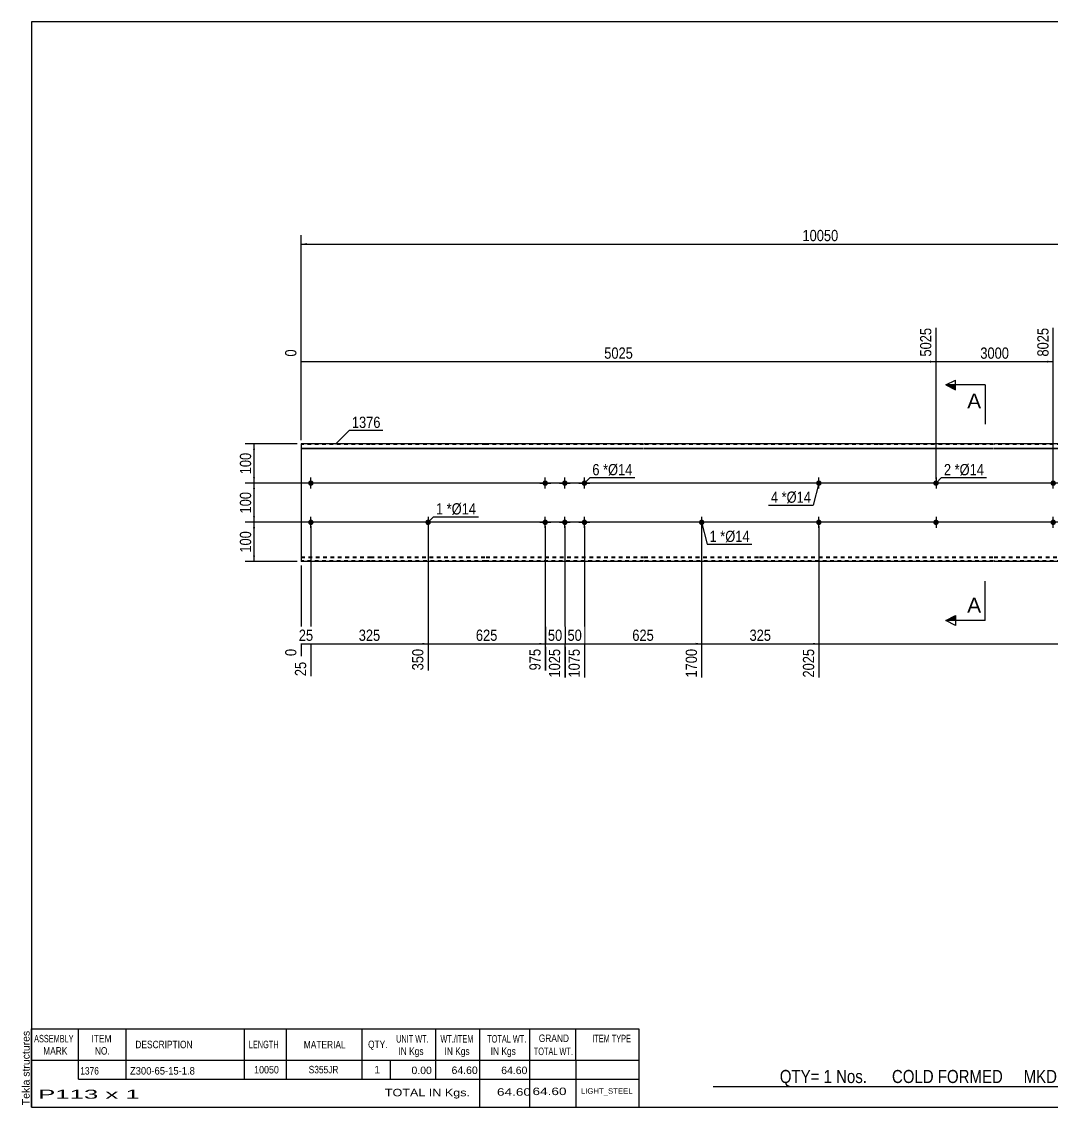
# Model space of a CAD drawing. Header units: millimetres. Extents: x -71 to 331, y -154 to 123.
# Drawn here: x -71.3 to 191.4, y -154.3 to 122.8 of the extents above; entities that cross this region are included whole.
import ezdxf

# ---------------------------------------------------------------- set-up
doc = ezdxf.new("R2010")
doc.units = ezdxf.units.MM
doc.linetypes.add('DXK_LINE_DOT1', pattern=[1.8814, 0.9407, -0.9407])
doc.styles.add('Arial', font='ARIAL.TTF', dxfattribs={"height": 0.2})
doc.styles.add('Arial Narrow', font='ARIALN.TTF', dxfattribs={"height": 0.2})

# ---------------------------------------------------------------- blocks, each defined once
blk = doc.blocks.new('Unknown-629084872-1732')
at = {"color": 5, "linetype": 'Continuous'}
for p, q in [((331.25, 122.75), (-68.75, 122.75)), ((-68.75, 122.75), (-68.75, -154.25)), ((331.25, -154.25), (331.25, 122.75)), ((-68.75, -154.25), (331.25, -154.25))]:
    blk.add_line(p, q, dxfattribs=at)
at = {"color": 174, "linetype": 'Continuous', "style": 'Arial'}
blk.add_text('Tekla structures', height=1.9102, rotation=90, dxfattribs=at).set_placement((-69.25, -153.75))
blk = doc.blocks.new('Bolt-629084872-1223 - 1203')
at = {"linetype": 'Continuous'}
for points in [[(191.18, -5, -1), (192.58, -5, -1)], [(261.77, -5, -1), (263.17, -5, -1)]]:
    blk.add_hatch(color=3, dxfattribs=at).paths.add_polyline_path(points)
at = {"color": 3, "linetype": 'Continuous'}
for p, q in [((193.28, -5), (190.48, -5)), ((191.88, -6.4), (191.88, -3.6)), ((263.87, -5), (261.07, -5)), ((262.47, -6.4), (262.47, -3.6))]:
    blk.add_line(p, q, dxfattribs=at)
blk = doc.blocks.new('Part-629084872-1218 - 1203')
at = {"color": 2, "linetype": 'Continuous'}
for p, q in [((0, 15), (0, -15)), ((17.6, 15), (0, 15)), ((0, 13.94), (17.6, 13.94)), ((47.1, 15), (17.7, 15)), ((17.7, 13.94), (47.1, 13.94)), ((87.39, 15), (47.2, 15)), ((47.2, 13.94), (87.39, 13.94)), ((116.89, 15), (87.49, 15)), ((87.49, 13.94), (116.89, 13.94)), ((147.18, 15), (116.99, 15)), ((116.99, 13.94), (147.18, 13.94)), ((176.68, 15), (147.28, 15)), ((147.28, 13.94), (176.68, 13.94)), ((206.98, 15), (176.78, 15)), ((176.78, 13.94), (206.98, 13.94)), ((247.27, 15), (207.08, 15)), ((207.08, 13.94), (247.27, 13.94)), ((264.97, 15), (247.37, 15)), ((247.37, 13.94), (264.97, 13.94)), ((264.97, 13.94), (264.97, 15)), ((264.97, -15), (264.97, 13.94)), ((0, 13.81), (17.6, 13.81)), ((17.7, 13.81), (47.1, 13.81)), ((47.2, 13.81), (87.39, 13.81)), ((87.49, 13.81), (116.89, 13.81)), ((116.99, 13.81), (147.18, 13.81)), ((147.28, 13.81), (176.68, 13.81)), ((176.78, 13.81), (206.98, 13.81)), ((207.08, 13.81), (247.27, 13.81)), ((247.37, 13.81), (264.97, 13.81)), ((17.6, -15), (0, -15)), ((47.1, -15), (17.7, -15)), ((87.39, -15), (47.2, -15)), ((116.89, -15), (87.49, -15)), ((147.18, -15), (116.99, -15)), ((176.68, -15), (147.28, -15)), ((206.98, -15), (176.78, -15)), ((247.27, -15), (207.08, -15)), ((264.97, -15), (247.37, -15))]:
    blk.add_line(p, q, dxfattribs=at)
at = {"color": 7, "linetype": 'DXK_LINE_DOT1'}
for p, q in [((17.6, 14.82), (0, 14.82)), ((47.1, 14.82), (17.7, 14.82)), ((87.39, 14.82), (47.2, 14.82)), ((116.89, 14.82), (87.49, 14.82)), ((147.18, 14.82), (116.99, 14.82)), ((176.68, 14.82), (147.28, 14.82)), ((206.98, 14.82), (176.78, 14.82)), ((247.27, 14.82), (207.08, 14.82)), ((264.97, 14.82), (247.37, 14.82)), ((0, -13.81), (17.6, -13.81)), ((17.7, -13.81), (47.1, -13.81)), ((47.2, -13.81), (87.39, -13.81)), ((87.49, -13.81), (116.89, -13.81)), ((116.99, -13.81), (147.18, -13.81)), ((147.28, -13.81), (176.68, -13.81)), ((176.78, -13.81), (206.98, -13.81)), ((207.08, -13.81), (247.27, -13.81)), ((247.37, -13.81), (264.97, -13.81)), ((0, -13.94), (17.6, -13.94)), ((17.6, -14.82), (0, -14.82)), ((17.7, -13.94), (47.1, -13.94)), ((47.1, -14.82), (17.7, -14.82)), ((47.2, -13.94), (87.39, -13.94)), ((87.39, -14.82), (47.2, -14.82)), ((87.49, -13.94), (116.89, -13.94)), ((116.89, -14.82), (87.49, -14.82)), ((116.99, -13.94), (147.18, -13.94)), ((147.18, -14.82), (116.99, -14.82)), ((147.28, -13.94), (176.68, -13.94)), ((176.68, -14.82), (147.28, -14.82)), ((176.78, -13.94), (206.98, -13.94)), ((206.98, -14.82), (176.78, -14.82)), ((207.08, -13.94), (247.27, -13.94)), ((247.27, -14.82), (207.08, -14.82)), ((247.37, -13.94), (264.97, -13.94)), ((264.97, -14.82), (247.37, -14.82))]:
    blk.add_line(p, q, dxfattribs=at)
blk = doc.blocks.new('Bolt-629084872-1219 - 1203')
at = {"linetype": 'Continuous'}
for points in [[(61.59, 5, -1), (62.99, 5, -1)], [(66.59, 5, -1), (67.99, 5, -1)], [(71.59, 5, -1), (72.99, 5, -1)], [(61.59, -5, -1), (62.99, -5, -1)], [(66.59, -5, -1), (67.99, -5, -1)], [(71.59, -5, -1), (72.99, -5, -1)]]:
    blk.add_hatch(color=3, dxfattribs=at).paths.add_polyline_path(points)
at = {"color": 3, "linetype": 'Continuous'}
for p, q in [((62.29, 3.6), (62.29, 6.4)), ((67.29, 3.6), (67.29, 6.4)), ((72.29, 3.6), (72.29, 6.4)), ((60.89, 5), (63.69, 5)), ((65.89, 5), (68.69, 5)), ((70.89, 5), (73.69, 5)), ((60.89, -5), (63.69, -5)), ((62.29, -6.4), (62.29, -3.6)), ((65.89, -5), (68.69, -5)), ((67.29, -6.4), (67.29, -3.6)), ((70.89, -5), (73.69, -5)), ((72.29, -6.4), (72.29, -3.6))]:
    blk.add_line(p, q, dxfattribs=at)
blk = doc.blocks.new('Bolt-629084872-1220 - 1203')
at = {"linetype": 'Continuous'}
for points in [[(1.8, -5, -1), (3.2, -5, -1)], [(131.39, -5, -1), (132.79, -5, -1)]]:
    blk.add_hatch(color=3, dxfattribs=at).paths.add_polyline_path(points)
at = {"color": 3, "linetype": 'Continuous'}
for p, q in [((3.9, -5), (1.1, -5)), ((2.5, -6.4), (2.5, -3.6)), ((133.49, -5), (130.69, -5)), ((132.09, -6.4), (132.09, -3.6))]:
    blk.add_line(p, q, dxfattribs=at)
blk = doc.blocks.new('Bolt-629084872-1221 - 1203')
at = {"linetype": 'Continuous'}
for points in [[(1.8, 5, -1), (3.2, 5, -1)], [(131.39, 5, -1), (132.79, 5, -1)]]:
    blk.add_hatch(color=3, dxfattribs=at).paths.add_polyline_path(points)
at = {"color": 3, "linetype": 'Continuous'}
for p, q in [((2.5, 3.6), (2.5, 6.4)), ((132.09, 3.6), (132.09, 6.4)), ((3.9, 5), (1.1, 5)), ((133.49, 5), (130.69, 5))]:
    blk.add_line(p, q, dxfattribs=at)
blk = doc.blocks.new('Bolt-629084872-1224 - 1203')
at = {"linetype": 'Continuous'}
for points in [[(191.18, 5, -1), (192.58, 5, -1)], [(261.77, 5, -1), (263.17, 5, -1)]]:
    blk.add_hatch(color=3, dxfattribs=at).paths.add_polyline_path(points)
at = {"color": 3, "linetype": 'Continuous'}
for p, q in [((191.88, 3.6), (191.88, 6.4)), ((262.47, 3.6), (262.47, 6.4)), ((193.28, 5), (190.48, 5)), ((263.87, 5), (261.07, 5))]:
    blk.add_line(p, q, dxfattribs=at)
blk = doc.blocks.new('Bolt-629084872-1225 - 1203')
at = {"linetype": 'Continuous'}
for points in [[(162.68, 5, -1), (161.28, 5, -1)], [(162.68, -5, -1), (161.28, -5, -1)]]:
    blk.add_hatch(color=3, dxfattribs=at).paths.add_polyline_path(points)
at = {"color": 3, "linetype": 'Continuous'}
for p, q in [((161.98, 6.4), (161.98, 3.6)), ((163.38, 5), (160.58, 5)), ((163.38, -5), (160.58, -5)), ((161.98, -3.6), (161.98, -6.4))]:
    blk.add_line(p, q, dxfattribs=at)
blk = doc.blocks.new('Bolt-629084872-1226 - 1203')
at = {"linetype": 'Continuous'}
blk.add_hatch(color=3, dxfattribs=at).paths.add_polyline_path([(33.1, -5, -1), (31.7, -5, -1)])
at = {"color": 3, "linetype": 'Continuous'}
for p, q in [((33.8, -5), (31, -5)), ((32.4, -3.6), (32.4, -6.4))]:
    blk.add_line(p, q, dxfattribs=at)
blk = doc.blocks.new('Bolt-629084872-1227 - 1203')
at = {"linetype": 'Continuous'}
blk.add_hatch(color=3, dxfattribs=at).paths.add_polyline_path([(102.89, -5, -1), (101.49, -5, -1)])
at = {"color": 3, "linetype": 'Continuous'}
for p, q in [((103.59, -5), (100.79, -5)), ((102.19, -3.6), (102.19, -6.4))]:
    blk.add_line(p, q, dxfattribs=at)
blk = doc.blocks.new('StraightDimension-629084872-1325 - 1203')
at = {"linetype": 'Continuous'}
for points in [[(-12.25, 13.5), (-12, 15), (-11.75, 13.5)], [(-11.75, 6.5), (-12, 5), (-12.25, 6.5)]]:
    blk.add_hatch(color=7, dxfattribs=at).paths.add_polyline_path(points)
at = {"color": 7, "linetype": 'Continuous'}
for p, q in [((-1, 15), (-14.25, 15)), ((-12, 5), (-12, 15)), ((190.88, 5), (-14.25, 5))]:
    blk.add_line(p, q, dxfattribs=at)
at = {"color": 0}
blk.add_wipeout([(-12.15, 13.34), (-16.35, 13.34), (-16.35, 6.66), (-12.15, 6.66)], dxfattribs=at)
at = {"color": 3, "style": 'Arial Narrow'}
blk.add_text('100', height=2.863, rotation=90.0002, dxfattribs=at).set_placement((-12.75, 7.26))
blk = doc.blocks.new('StraightDimension-629084872-1299 - 1203')
at = {"linetype": 'Continuous'}
blk.add_hatch(color=7, dxfattribs=at).paths.add_polyline_path([(160.48, 36.25), (161.98, 36), (160.48, 35.75)])
at = {"color": 7, "linetype": 'Continuous'}
for p, q in [((161.98, 6), (161.98, 44.61)), ((0, 16), (0, 39.13)), ((0, 36), (161.98, 36))]:
    blk.add_line(p, q, dxfattribs=at)
at = {"color": 0, "linetype": 'Continuous'}
for points in [[(161.38, 45.21), (157.18, 45.21), (157.18, 36.7), (161.38, 36.7)], [(-0.6, 39.73), (-4.8, 39.73), (-4.8, 36.7), (-0.6, 36.7)]]:
    blk.add_wipeout(points, dxfattribs=at)
at = {"color": 0}
blk.add_wipeout([(85.25, 36.15), (85.25, 40.35), (76.74, 40.35), (76.74, 36.15)], dxfattribs=at)
at = {"color": 3, "linetype": 'Continuous', "style": 'Arial Narrow'}
for s, height, p in [('5025', 2.863, (160.78, 37.3)), ('0', 2.86, (-1.2, 37.3))]:
    blk.add_text(s, height=height, rotation=90.0002, dxfattribs=at).set_placement(p)
at = {"color": 3, "style": 'Arial Narrow'}
blk.add_text('5025', height=2.863, dxfattribs=at).set_placement((77.34, 36.75))
blk = doc.blocks.new('StraightDimension-629084872-1256 - 1203')
at = {"linetype": 'Continuous'}
blk.add_hatch(color=7, dxfattribs=at).paths.add_polyline_path([(263.47, -35.75), (264.97, -36), (263.47, -36.25)])
at = {"color": 7, "linetype": 'Continuous'}
for p, q in [((132.09, -6), (132.09, -44.61)), ((264.97, -16), (264.97, -46.44)), ((132.09, -36), (264.97, -36))]:
    blk.add_line(p, q, dxfattribs=at)
at = {"color": 0}
blk.add_wipeout([(202.79, -35.85), (202.79, -31.65), (194.27, -31.65), (194.27, -35.85)], dxfattribs=at)
at = {"color": 0, "linetype": 'Continuous'}
blk.add_wipeout([(264.37, -36.7), (260.17, -36.7), (260.17, -47.04), (264.37, -47.04)], dxfattribs=at)
at = {"color": 3, "style": 'Arial Narrow'}
blk.add_text('8025', height=2.863, dxfattribs=at).set_placement((194.87, -35.25))
at = {"color": 3, "linetype": 'Continuous', "style": 'Arial Narrow'}
blk.add_text('10050', height=2.863, rotation=90.0002, dxfattribs=at).set_placement((263.77, -46.44))
blk = doc.blocks.new('StraightDimension-629084872-1257 - 1203')
at = {"linetype": 'Continuous'}
blk.add_hatch(color=7, dxfattribs=at).paths.add_polyline_path([(130.59, -35.75), (132.09, -36), (130.59, -36.25)])
at = {"color": 7, "linetype": 'Continuous'}
for p, q in [((102.19, -6), (102.19, -44.61)), ((132.09, -6), (132.09, -44.61)), ((102.19, -36), (132.09, -36))]:
    blk.add_line(p, q, dxfattribs=at)
at = {"color": 0}
blk.add_wipeout([(120.48, -35.85), (120.48, -31.65), (113.8, -31.65), (113.8, -35.85)], dxfattribs=at)
at = {"color": 0, "linetype": 'Continuous'}
blk.add_wipeout([(131.49, -36.7), (127.29, -36.7), (127.29, -45.21), (131.49, -45.21)], dxfattribs=at)
at = {"color": 3, "style": 'Arial Narrow'}
blk.add_text('325', height=2.863, dxfattribs=at).set_placement((114.4, -35.25))
at = {"color": 3, "linetype": 'Continuous', "style": 'Arial Narrow'}
blk.add_text('2025', height=2.863, rotation=90.0002, dxfattribs=at).set_placement((130.89, -44.61))
blk = doc.blocks.new('StraightDimension-629084872-1258 - 1203')
at = {"linetype": 'Continuous'}
blk.add_hatch(color=7, dxfattribs=at).paths.add_polyline_path([(100.69, -35.75), (102.19, -36), (100.69, -36.25)])
at = {"color": 7, "linetype": 'Continuous'}
for p, q in [((72.29, -6), (72.29, -44.61)), ((102.19, -6), (102.19, -44.61)), ((72.29, -36), (102.19, -36))]:
    blk.add_line(p, q, dxfattribs=at)
at = {"color": 0}
blk.add_wipeout([(90.58, -35.85), (90.58, -31.65), (83.9, -31.65), (83.9, -35.85)], dxfattribs=at)
at = {"color": 0, "linetype": 'Continuous'}
blk.add_wipeout([(101.59, -36.7), (97.39, -36.7), (97.39, -45.21), (101.59, -45.21)], dxfattribs=at)
at = {"color": 3, "style": 'Arial Narrow'}
blk.add_text('625', height=2.863, dxfattribs=at).set_placement((84.5, -35.25))
at = {"color": 3, "linetype": 'Continuous', "style": 'Arial Narrow'}
blk.add_text('1700', height=2.863, rotation=90.0002, dxfattribs=at).set_placement((100.99, -44.61))
blk = doc.blocks.new('StraightDimension-629084872-1259 - 1203')
at = {"linetype": 'Continuous'}
blk.add_hatch(color=7, dxfattribs=at).paths.add_polyline_path([(70.79, -35.75), (72.29, -36), (70.79, -36.25)])
at = {"color": 7, "linetype": 'Continuous'}
for p, q in [((67.29, -6), (67.29, -44.61)), ((72.29, -6), (72.29, -44.61)), ((67.29, -36), (72.29, -36))]:
    blk.add_line(p, q, dxfattribs=at)
at = {"color": 0}
blk.add_wipeout([(72.22, -35.85), (72.22, -31.65), (67.37, -31.65), (67.37, -35.85)], dxfattribs=at)
at = {"color": 3, "style": 'Arial Narrow'}
blk.add_text('50', height=2.863, dxfattribs=at).set_placement((67.97, -35.25))
at = {"color": 0, "linetype": 'Continuous'}
blk.add_wipeout([(71.69, -36.7), (67.49, -36.7), (67.49, -45.21), (71.69, -45.21)], dxfattribs=at)
at = {"color": 3, "linetype": 'Continuous', "style": 'Arial Narrow'}
blk.add_text('1075', height=2.863, rotation=90.0002, dxfattribs=at).set_placement((71.09, -44.61))
blk = doc.blocks.new('StraightDimension-629084872-1260 - 1203')
at = {"linetype": 'Continuous'}
blk.add_hatch(color=7, dxfattribs=at).paths.add_polyline_path([(65.79, -35.75), (67.29, -36), (65.79, -36.25)])
at = {"color": 7, "linetype": 'Continuous'}
for p, q in [((62.29, -6), (62.29, -42.78)), ((67.29, -6), (67.29, -44.61)), ((62.29, -36), (67.29, -36))]:
    blk.add_line(p, q, dxfattribs=at)
at = {"color": 0}
blk.add_wipeout([(67.22, -35.85), (67.22, -31.65), (62.37, -31.65), (62.37, -35.85)], dxfattribs=at)
at = {"color": 3, "style": 'Arial Narrow'}
blk.add_text('50', height=2.863, dxfattribs=at).set_placement((62.97, -35.25))
at = {"color": 0, "linetype": 'Continuous'}
blk.add_wipeout([(66.69, -36.7), (62.49, -36.7), (62.49, -45.21), (66.69, -45.21)], dxfattribs=at)
at = {"color": 3, "linetype": 'Continuous', "style": 'Arial Narrow'}
blk.add_text('1025', height=2.863, rotation=90.0002, dxfattribs=at).set_placement((66.09, -44.61))
blk = doc.blocks.new('StraightDimension-629084872-1261 - 1203')
at = {"linetype": 'Continuous'}
blk.add_hatch(color=7, dxfattribs=at).paths.add_polyline_path([(60.79, -35.75), (62.29, -36), (60.79, -36.25)])
at = {"color": 7, "linetype": 'Continuous'}
for p, q in [((32.4, -6), (32.4, -42.78)), ((62.29, -6), (62.29, -42.78)), ((32.4, -36), (62.29, -36))]:
    blk.add_line(p, q, dxfattribs=at)
at = {"color": 0}
blk.add_wipeout([(50.69, -35.85), (50.69, -31.65), (44, -31.65), (44, -35.85)], dxfattribs=at)
at = {"color": 0, "linetype": 'Continuous'}
blk.add_wipeout([(61.69, -36.7), (57.49, -36.7), (57.49, -43.38), (61.69, -43.38)], dxfattribs=at)
at = {"color": 3, "style": 'Arial Narrow'}
blk.add_text('625', height=2.863, dxfattribs=at).set_placement((44.6, -35.25))
at = {"color": 3, "linetype": 'Continuous', "style": 'Arial Narrow'}
blk.add_text('975', height=2.863, rotation=90.0002, dxfattribs=at).set_placement((61.09, -42.78))
blk = doc.blocks.new('StraightDimension-629084872-1262 - 1203')
at = {"linetype": 'Continuous'}
blk.add_hatch(color=7, dxfattribs=at).paths.add_polyline_path([(30.9, -35.75), (32.4, -36), (30.9, -36.25)])
at = {"color": 7, "linetype": 'Continuous'}
for p, q in [((2.5, -6), (2.5, -44.26)), ((32.4, -6), (32.4, -42.78)), ((2.5, -36), (32.4, -36))]:
    blk.add_line(p, q, dxfattribs=at)
at = {"color": 0}
blk.add_wipeout([(20.79, -35.85), (20.79, -31.65), (14.11, -31.65), (14.11, -35.85)], dxfattribs=at)
at = {"color": 0, "linetype": 'Continuous'}
blk.add_wipeout([(31.8, -36.7), (27.6, -36.7), (27.6, -43.38), (31.8, -43.38)], dxfattribs=at)
at = {"color": 3, "style": 'Arial Narrow'}
blk.add_text('325', height=2.863, dxfattribs=at).set_placement((14.71, -35.25))
at = {"color": 3, "linetype": 'Continuous', "style": 'Arial Narrow'}
blk.add_text('350', height=2.863, rotation=90.0002, dxfattribs=at).set_placement((31.2, -42.78))
blk = doc.blocks.new('StraightDimension-629084872-1263 - 1203')
at = {"linetype": 'Continuous'}
blk.add_hatch(color=7, dxfattribs=at).paths.add_polyline_path([(1, -35.75), (2.5, -36), (1, -36.25)])
at = {"color": 7, "linetype": 'Continuous'}
for p, q in [((2.5, -6), (2.5, -44.26)), ((0, -16), (0, -39.13)), ((0, -36), (2.5, -36))]:
    blk.add_line(p, q, dxfattribs=at)
at = {"color": 0}
blk.add_wipeout([(3.68, -35.85), (3.68, -31.65), (-1.18, -31.65), (-1.18, -35.85)], dxfattribs=at)
at = {"color": 0, "linetype": 'Continuous'}
blk.add_wipeout([(1.9, -40), (-2.3, -40), (-2.3, -44.86), (1.9, -44.86)], dxfattribs=at)
at = {"color": 3, "style": 'Arial Narrow'}
blk.add_text('25', height=2.863, dxfattribs=at).set_placement((-0.58, -35.25))
at = {"color": 0, "linetype": 'Continuous'}
blk.add_wipeout([(-0.6, -36.7), (-4.8, -36.7), (-4.8, -39.73), (-0.6, -39.73)], dxfattribs=at)
at = {"color": 3, "linetype": 'Continuous', "style": 'Arial Narrow'}
for s, height, p in [('0', 2.86, (-1.2, -39.13)), ('25', 2.863, (1.3, -44.26))]:
    blk.add_text(s, height=height, rotation=90.0002, dxfattribs=at).set_placement(p)
blk = doc.blocks.new('StraightDimension-629084872-1298 - 1203')
at = {"linetype": 'Continuous'}
blk.add_hatch(color=7, dxfattribs=at).paths.add_polyline_path([(190.38, 36.25), (191.88, 36), (190.38, 35.75)])
at = {"color": 7, "linetype": 'Continuous'}
for p, q in [((161.98, 6), (161.98, 44.61)), ((191.88, 6), (191.88, 44.61)), ((161.98, 36), (191.88, 36))]:
    blk.add_line(p, q, dxfattribs=at)
at = {"color": 0, "linetype": 'Continuous'}
blk.add_wipeout([(191.28, 45.21), (187.08, 45.21), (187.08, 36.7), (191.28, 36.7)], dxfattribs=at)
at = {"color": 0}
blk.add_wipeout([(181.19, 36.15), (181.19, 40.35), (172.68, 40.35), (172.68, 36.15)], dxfattribs=at)
at = {"color": 3, "linetype": 'Continuous', "style": 'Arial Narrow'}
blk.add_text('8025', height=2.863, rotation=90.0002, dxfattribs=at).set_placement((190.68, 37.3))
at = {"color": 3, "style": 'Arial Narrow'}
blk.add_text('3000', height=2.863, dxfattribs=at).set_placement((173.28, 36.75))
blk = doc.blocks.new('StraightDimension-629084872-1326 - 1203')
at = {"linetype": 'Continuous'}
for points in [[(-12.25, 3.5), (-12, 5), (-11.75, 3.5)], [(-11.75, -3.5), (-12, -5), (-12.25, -3.5)]]:
    blk.add_hatch(color=7, dxfattribs=at).paths.add_polyline_path(points)
at = {"color": 7, "linetype": 'Continuous'}
for p, q in [((190.88, 5), (-14.25, 5)), ((-12, -5), (-12, 5)), ((190.88, -5), (-14.25, -5))]:
    blk.add_line(p, q, dxfattribs=at)
at = {"color": 0}
blk.add_wipeout([(-12.15, 3.34), (-16.35, 3.34), (-16.35, -3.34), (-12.15, -3.34)], dxfattribs=at)
at = {"color": 3, "style": 'Arial Narrow'}
blk.add_text('100', height=2.863, rotation=90.0002, dxfattribs=at).set_placement((-12.75, -2.74))
blk = doc.blocks.new('StraightDimension-629084872-1327 - 1203')
at = {"linetype": 'Continuous'}
for points in [[(-12.25, -6.5), (-12, -5), (-11.75, -6.5)], [(-11.75, -13.5), (-12, -15), (-12.25, -13.5)]]:
    blk.add_hatch(color=7, dxfattribs=at).paths.add_polyline_path(points)
at = {"color": 7, "linetype": 'Continuous'}
for p, q in [((190.88, -5), (-14.25, -5)), ((-12, -15), (-12, -5)), ((-1, -15), (-14.25, -15))]:
    blk.add_line(p, q, dxfattribs=at)
at = {"color": 0}
blk.add_wipeout([(-12.15, -6.66), (-16.35, -6.66), (-16.35, -13.34), (-12.15, -13.34)], dxfattribs=at)
at = {"color": 3, "style": 'Arial Narrow'}
blk.add_text('100', height=2.863, rotation=90.0002, dxfattribs=at).set_placement((-12.75, -12.74))
blk = doc.blocks.new('StraightDimension-629084872-1349 - 1203')
at = {"linetype": 'Continuous'}
for points in [[(1.5, 65.75), (0, 66), (1.5, 66.25)], [(263.47, 66.25), (264.97, 66), (263.47, 65.75)]]:
    blk.add_hatch(color=7, dxfattribs=at).paths.add_polyline_path(points)
at = {"color": 7, "linetype": 'Continuous'}
for p, q in [((0, 16), (0, 68.25)), ((264.97, 16), (264.97, 68.25)), ((0, 66), (264.97, 66))]:
    blk.add_line(p, q, dxfattribs=at)
at = {"color": 0}
blk.add_wipeout([(137.66, 66.15), (137.66, 70.35), (127.31, 70.35), (127.31, 66.15)], dxfattribs=at)
at = {"color": 3, "style": 'Arial Narrow'}
blk.add_text('10050', height=2.863, dxfattribs=at).set_placement((127.91, 66.75))
blk = doc.blocks.new('CBS_BOM-629084872-1783')
at = {"color": 7, "linetype": 'Continuous'}
for p, q in [((-68.78, -142.28), (-68.78, -134.28)), ((-68.78, -134.28), (86.14, -134.28)), ((-56.78, -142.28), (-56.78, -134.28)), ((-44.59, -142.28), (-44.59, -134.28)), ((-14.43, -142.28), (-14.43, -134.28)), ((-3.75, -142.28), (-3.75, -134.28)), ((15.57, -142.28), (15.57, -134.28)), ((34.37, -142.28), (34.37, -134.28)), ((45.58, -142.28), (45.58, -134.28)), ((58.37, -142.28), (58.37, -134.28)), ((70.12, -142.28), (70.12, -134.28)), ((86.14, -134.29), (86.14, -142.27)), ((-68.78, -142.28), (86.14, -142.28)), ((-68.78, -147.08), (-68.78, -142.28)), ((-56.78, -147.08), (-56.78, -142.28)), ((-44.59, -147.08), (-44.59, -142.28)), ((-14.43, -147.08), (-14.43, -142.28)), ((-3.75, -147.08), (-3.75, -142.28)), ((15.57, -147.08), (15.57, -142.28)), ((22.83, -147.08), (22.83, -142.28)), ((34.37, -147.08), (34.37, -142.28)), ((45.58, -147.08), (45.58, -142.28)), ((58.37, -147.08), (58.37, -142.28)), ((70.14, -147.08), (70.14, -142.28)), ((86.14, -142.28), (86.14, -147.08)), ((-68.78, -154.28), (-68.78, -147.1)), ((-56.78, -147.08), (86.14, -147.08)), ((45.58, -154.28), (45.58, -147.1)), ((58.37, -154.28), (58.37, -147.1)), ((70.18, -154.28), (70.18, -147.1)), ((86.14, -147.08), (86.14, -154.28)), ((-68.78, -154.28), (86.14, -154.28))]:
    blk.add_line(p, q, dxfattribs=at)
at = {"color": 3, "linetype": 'Continuous', "style": 'Arial'}
for s, height, width, p in [('GRAND', 1.91, 0.8, (60.64, -137.62)), ('ASSEMBLY', 1.91, 0.7, (-68.1, -137.71)), ('ITEM', 1.91, 0.8, (-53.45, -137.71)), ('DESCRIPTION', 1.9102, 0.8, (-42.27, -139.21)), ('LENGTH', 1.91, 0.7, (-13.32, -139.21)), ('MATERIAL', 1.91, 0.8, (0.7, -139.26)), ('QTY.', 1.91, 0.8, (17.09, -139.18)), ('UNIT WT.', 1.91, 0.7, (24.26, -137.78)), ('WT./ITEM', 1.91, 0.7, (35.55, -137.78)), ('TOTAL WT.', 1.91, 0.7, (47.49, -137.78)), ('ITEM TYPE', 1.91, 0.7, (74.28, -137.7)), ('MARK', 1.91, 0.8, (-65.78, -140.84)), ('NO.', 1.91, 0.8, (-52.6, -140.84)), ('IN Kgs', 1.91, 0.8, (24.84, -140.92)), ('IN Kgs', 1.91, 0.8, (36.59, -140.92)), ('IN Kgs', 1.91, 0.8, (48.38, -140.92)), ('TOTAL WT.', 1.91, 0.7, (59.38, -140.96))]:
    blk.add_text(s, height=height, dxfattribs=dict(at, width=width)).set_placement(p)
at = {"color": 7, "linetype": 'Continuous', "style": 'Arial'}
for s, height, width, p in [('1376', 1.91, 0.8, (-56.32, -145.93)), ('Z300-65-15-1.8', 1.9102, 0.9, (-43.65, -145.93)), ('10050', 1.91, 0.85, (-11.97, -145.65)), ('S355JR', 1.91, 0.8, (1.94, -145.62))]:
    blk.add_text(s, height=height, dxfattribs=dict(at, width=width)).set_placement(p)
for s, p in [('1', (18.66, -145.62)), ('0.00', (28.17, -145.81)), ('64.60', (38.39, -145.78)), ('64.60', (51.06, -145.81))]:
    blk.add_text(s, height=1.91, dxfattribs=at).set_placement(p)
at = {"color": 6, "linetype": 'Continuous', "style": 'Arial'}
for s, height, width, p in [('TOTAL IN Kgs.', 1.9102, 1.2, (21.38, -151.48)), ('64.60', 1.91, 1.3, (49.97, -151.33)), ('64.60', 1.91, 1.3, (59.04, -151.17)), ('P113 x 1', 2.292, 2.05, (-67.06, -152.09))]:
    blk.add_text(s, height=height, dxfattribs=dict(at, width=width)).set_placement(p)
blk.add_text('LIGHT_STEEL', height=1.4135, dxfattribs=at).set_placement((71.39, -150.83))
blk = doc.blocks.new('CBS_CALLOFF-629084872-1784')
at = {"color": 7, "linetype": 'Continuous'}
blk.add_line((105.13, -148.98), (221.36, -149), dxfattribs=at)
at = {"color": 3, "linetype": 'Continuous', "style": 'Arial Narrow'}
blk.add_text('QTY= 1 Nos.      COLD FORMED     MKD : P113', height=3.3405, dxfattribs=at).set_placement((122.13, -148.09))
blk = doc.blocks.new('SectionMark-629084872-1254 - 1203')
at = {"linetype": 'Continuous'}
for points in [[(166.98, 30.05), (166.98, 28.8), (164.48, 30.05)], [(166.98, -28.8), (166.98, -30.05), (164.48, -30.05)]]:
    blk.add_hatch(color=30, dxfattribs=at).paths.add_polyline_path(points)
at = {"color": 30, "linetype": 'Continuous'}
for p, q in [((164.48, 30.05), (166.98, 31.3)), ((166.98, 28.8), (166.98, 31.3)), ((174.48, 30.05), (164.48, 30.05)), ((164.48, 30.05), (166.98, 28.8)), ((164.48, -30.05), (166.98, -28.8)), ((174.48, -30.05), (164.48, -30.05)), ((166.98, -31.3), (164.48, -30.05)), ((166.98, -28.8), (166.98, -31.3))]:
    blk.add_line(p, q, dxfattribs=at)
at = {"color": 0, "linetype": 'Continuous'}
for points in [[(173.48, 24.05), (173.48, 28.05), (169.93, 28.05), (169.93, 24.05)], [(173.48, -28.05), (173.48, -24.05), (169.93, -24.05), (169.93, -28.05)]]:
    blk.add_wipeout(points, dxfattribs=at)
at = {"color": 30, "linetype": 'Continuous'}
for p, q in [((174.48, 30.05), (174.48, 20.05)), ((174.48, -30.05), (174.48, -20.05))]:
    blk.add_line(p, q, dxfattribs=at)
at = {"color": 96, "linetype": 'Continuous', "style": 'Arial'}
for p in [(169.93, 24.05), (169.93, -28.05)]:
    blk.add_text('A', height=3.82, dxfattribs=at).set_placement(p)
blk = doc.blocks.new('Mark-629084872-1352 - 1203')
at = {"color": 0}
blk.add_wipeout([(20.27, 19.09), (20.27, 22.09), (12.96, 22.09), (12.96, 19.09)], dxfattribs=at)
blk.add_wipeout([(20.27, 19.09), (20.27, 22.09), (12.96, 22.09), (12.96, 19.09)], dxfattribs=at)
at = {"color": 7, "linetype": 'Continuous'}
for p, q in [((8.82, 14.95), (12.36, 18.49)), ((12.36, 18.49), (20.87, 18.49))]:
    blk.add_line(p, q, dxfattribs=at)
at = {"color": 3, "style": 'Arial Narrow'}
blk.add_text('1376', height=2.863, dxfattribs=at).set_placement((12.96, 19.09))
blk = doc.blocks.new('MarkSet-629084872-1363 - 1203')
at = {"color": 0}
blk.add_wipeout([(121.68, -0.01), (121.68, 2.99), (119.85, 2.99), (119.85, -0.01)], dxfattribs=at)
blk.add_wipeout([(121.68, -0.01), (121.68, 2.99), (119.85, 2.99), (119.85, -0.01)], dxfattribs=at)
blk.add_wipeout([(123.86, -0.01), (123.86, 2.99), (122.58, 2.99), (122.58, -0.01)], dxfattribs=at)
blk.add_wipeout([(123.86, -0.01), (123.86, 2.99), (122.58, 2.99), (122.58, -0.01)], dxfattribs=at)
at = {"color": 3, "style": 'Arial Narrow'}
blk.add_text('4', height=2.86, dxfattribs=at).set_placement((119.85, -0.01))
at = {"color": 0}
blk.add_wipeout([(130.07, -0.01), (130.07, 2.99), (123.86, 2.99), (123.86, -0.01)], dxfattribs=at)
blk.add_wipeout([(130.07, -0.01), (130.07, 2.99), (123.86, 2.99), (123.86, -0.01)], dxfattribs=at)
at = {"color": 7, "linetype": 'Continuous'}
for p in [(132.09, 5), (119.25, -0.61)]:
    blk.add_line(p, (130.67, -0.61), dxfattribs=at)
at = {"color": 3, "style": 'Arial Narrow'}
for s, height, p in [('*', 2.86, (122.58, -0.01)), ('Ø14', 2.863, (123.86, -0.01))]:
    blk.add_text(s, height=height, dxfattribs=at).set_placement(p)
blk = doc.blocks.new('Mark-629084872-1371 - 1203')
at = {"color": 0}
blk.add_wipeout([(76.14, 7.01), (76.14, 10.01), (74.31, 10.01), (74.31, 7.01)], dxfattribs=at)
blk.add_wipeout([(76.14, 7.01), (76.14, 10.01), (74.31, 10.01), (74.31, 7.01)], dxfattribs=at)
at = {"color": 7, "linetype": 'Continuous'}
blk.add_line((72.29, 5), (73.71, 6.41), dxfattribs=at)
at = {"color": 0}
blk.add_wipeout([(78.31, 7.01), (78.31, 10.01), (77.04, 10.01), (77.04, 7.01)], dxfattribs=at)
blk.add_wipeout([(78.31, 7.01), (78.31, 10.01), (77.04, 10.01), (77.04, 7.01)], dxfattribs=at)
at = {"color": 3, "style": 'Arial Narrow'}
blk.add_text('6', height=2.86, dxfattribs=at).set_placement((74.31, 7.01))
at = {"color": 0}
blk.add_wipeout([(84.53, 7.01), (84.53, 10.01), (78.31, 10.01), (78.31, 7.01)], dxfattribs=at)
blk.add_wipeout([(84.53, 7.01), (84.53, 10.01), (78.31, 10.01), (78.31, 7.01)], dxfattribs=at)
at = {"color": 7, "linetype": 'Continuous'}
blk.add_line((73.71, 6.41), (85.13, 6.41), dxfattribs=at)
at = {"color": 3, "style": 'Arial Narrow'}
for s, height, p in [('*', 2.86, (77.04, 7.01)), ('Ø14', 2.863, (78.31, 7.01))]:
    blk.add_text(s, height=height, dxfattribs=at).set_placement(p)
blk = doc.blocks.new('Mark-629084872-1373 - 1203')
at = {"color": 0}
blk.add_wipeout([(165.83, 7.01), (165.83, 10.01), (164, 10.01), (164, 7.01)], dxfattribs=at)
blk.add_wipeout([(165.83, 7.01), (165.83, 10.01), (164, 10.01), (164, 7.01)], dxfattribs=at)
at = {"color": 7, "linetype": 'Continuous'}
blk.add_line((161.98, 5), (163.4, 6.41), dxfattribs=at)
at = {"color": 0}
blk.add_wipeout([(168, 7.01), (168, 10.01), (166.73, 10.01), (166.73, 7.01)], dxfattribs=at)
blk.add_wipeout([(168, 7.01), (168, 10.01), (166.73, 10.01), (166.73, 7.01)], dxfattribs=at)
at = {"color": 3, "style": 'Arial Narrow'}
blk.add_text('2', height=2.86, dxfattribs=at).set_placement((164, 7.01))
at = {"color": 0}
blk.add_wipeout([(174.22, 7.01), (174.22, 10.01), (168, 10.01), (168, 7.01)], dxfattribs=at)
blk.add_wipeout([(174.22, 7.01), (174.22, 10.01), (168, 10.01), (168, 7.01)], dxfattribs=at)
at = {"color": 7, "linetype": 'Continuous'}
blk.add_line((163.4, 6.41), (174.82, 6.41), dxfattribs=at)
at = {"color": 3, "style": 'Arial Narrow'}
for s, height, p in [('*', 2.86, (166.73, 7.01)), ('Ø14', 2.863, (168, 7.01))]:
    blk.add_text(s, height=height, dxfattribs=at).set_placement(p)
blk = doc.blocks.new('Mark-629084872-1374 - 1203')
at = {"color": 0}
blk.add_wipeout([(36.24, -2.99), (36.24, 0.01), (34.41, 0.01), (34.41, -2.99)], dxfattribs=at)
blk.add_wipeout([(36.24, -2.99), (36.24, 0.01), (34.41, 0.01), (34.41, -2.99)], dxfattribs=at)
at = {"color": 7, "linetype": 'Continuous'}
blk.add_line((32.4, -5), (33.81, -3.59), dxfattribs=at)
at = {"color": 0}
blk.add_wipeout([(38.42, -2.99), (38.42, 0.01), (37.14, 0.01), (37.14, -2.99)], dxfattribs=at)
blk.add_wipeout([(38.42, -2.99), (38.42, 0.01), (37.14, 0.01), (37.14, -2.99)], dxfattribs=at)
at = {"color": 3, "style": 'Arial Narrow'}
blk.add_text('1', height=2.86, dxfattribs=at).set_placement((34.41, -2.99))
at = {"color": 0}
blk.add_wipeout([(44.63, -2.99), (44.63, 0.01), (38.42, 0.01), (38.42, -2.99)], dxfattribs=at)
blk.add_wipeout([(44.63, -2.99), (44.63, 0.01), (38.42, 0.01), (38.42, -2.99)], dxfattribs=at)
at = {"color": 7, "linetype": 'Continuous'}
blk.add_line((33.81, -3.59), (45.23, -3.59), dxfattribs=at)
at = {"color": 3, "style": 'Arial Narrow'}
for s, height, p in [('*', 2.86, (37.14, -2.99)), ('Ø14', 2.863, (38.42, -2.99))]:
    blk.add_text(s, height=height, dxfattribs=at).set_placement(p)
blk = doc.blocks.new('Mark-629084872-1375 - 1203')
at = {"color": 0}
blk.add_wipeout([(106.03, -10.01), (106.03, -7.01), (104.21, -7.01), (104.21, -10.01)], dxfattribs=at)
blk.add_wipeout([(106.03, -10.01), (106.03, -7.01), (104.21, -7.01), (104.21, -10.01)], dxfattribs=at)
at = {"color": 7, "linetype": 'Continuous'}
blk.add_line((102.19, -5), (103.61, -10.61), dxfattribs=at)
at = {"color": 0}
blk.add_wipeout([(108.21, -10.01), (108.21, -7.01), (106.93, -7.01), (106.93, -10.01)], dxfattribs=at)
blk.add_wipeout([(108.21, -10.01), (108.21, -7.01), (106.93, -7.01), (106.93, -10.01)], dxfattribs=at)
at = {"color": 3, "style": 'Arial Narrow'}
blk.add_text('1', height=2.86, dxfattribs=at).set_placement((104.21, -10.01))
at = {"color": 0}
blk.add_wipeout([(114.42, -10.01), (114.42, -7.01), (108.21, -7.01), (108.21, -10.01)], dxfattribs=at)
blk.add_wipeout([(114.42, -10.01), (114.42, -7.01), (108.21, -7.01), (108.21, -10.01)], dxfattribs=at)
at = {"color": 7, "linetype": 'Continuous'}
blk.add_line((103.61, -10.61), (115.02, -10.61), dxfattribs=at)
at = {"color": 3, "style": 'Arial Narrow'}
for s, height, p in [('*', 2.86, (106.93, -10.01)), ('Ø14', 2.863, (108.21, -10.01))]:
    blk.add_text(s, height=height, dxfattribs=at).set_placement(p)

msp = doc.modelspace()

# ---------------------------------------------------------------- block references
for name in ['Unknown-629084872-1732', 'Part-629084872-1218 - 1203', 'Bolt-629084872-1221 - 1203', 'Bolt-629084872-1219 - 1203', 'Bolt-629084872-1225 - 1203', 'Bolt-629084872-1224 - 1203', 'Bolt-629084872-1220 - 1203', 'Bolt-629084872-1226 - 1203', 'Bolt-629084872-1227 - 1203', 'Bolt-629084872-1223 - 1203', 'CBS_BOM-629084872-1783', 'CBS_CALLOFF-629084872-1784']:
    msp.add_blockref(name, (0, 0))

# ---------------------------------------------------------------- next in the draw order: block references
for name in ['StraightDimension-629084872-1325 - 1203', 'StraightDimension-629084872-1256 - 1203']:
    msp.add_blockref(name, (0, 0))

# ---------------------------------------------------------------- next in the draw order: block references
for name in ['StraightDimension-629084872-1299 - 1203', 'StraightDimension-629084872-1257 - 1203']:
    msp.add_blockref(name, (0, 0))

# ---------------------------------------------------------------- next in the draw order: block references
for name in ['StraightDimension-629084872-1298 - 1203', 'StraightDimension-629084872-1258 - 1203']:
    msp.add_blockref(name, (0, 0))

# ---------------------------------------------------------------- next in the draw order: block references
for name in ['StraightDimension-629084872-1349 - 1203', 'StraightDimension-629084872-1259 - 1203']:
    msp.add_blockref(name, (0, 0))

# ---------------------------------------------------------------- next in the draw order: block references
for name in ['Mark-629084872-1352 - 1203', 'StraightDimension-629084872-1260 - 1203']:
    msp.add_blockref(name, (0, 0))

# ---------------------------------------------------------------- next in the draw order: block references
msp.add_blockref('StraightDimension-629084872-1261 - 1203', (0, 0))

# ---------------------------------------------------------------- next in the draw order: block references
msp.add_blockref('StraightDimension-629084872-1262 - 1203', (0, 0))

# ---------------------------------------------------------------- next in the draw order: block references
msp.add_blockref('StraightDimension-629084872-1263 - 1203', (0, 0))

# ---------------------------------------------------------------- next in the draw order: block references
msp.add_blockref('StraightDimension-629084872-1326 - 1203', (0, 0))

# ---------------------------------------------------------------- next in the draw order: block references
for name in ['Mark-629084872-1371 - 1203', 'MarkSet-629084872-1363 - 1203', 'StraightDimension-629084872-1327 - 1203']:
    msp.add_blockref(name, (0, 0))

# ---------------------------------------------------------------- next in the draw order: block references
for name in ['SectionMark-629084872-1254 - 1203', 'Mark-629084872-1374 - 1203', 'Mark-629084872-1375 - 1203']:
    msp.add_blockref(name, (0, 0))

# ---------------------------------------------------------------- next in the draw order: block references
msp.add_blockref('Mark-629084872-1373 - 1203', (0, 0))

doc.saveas('drawing.dxf')
